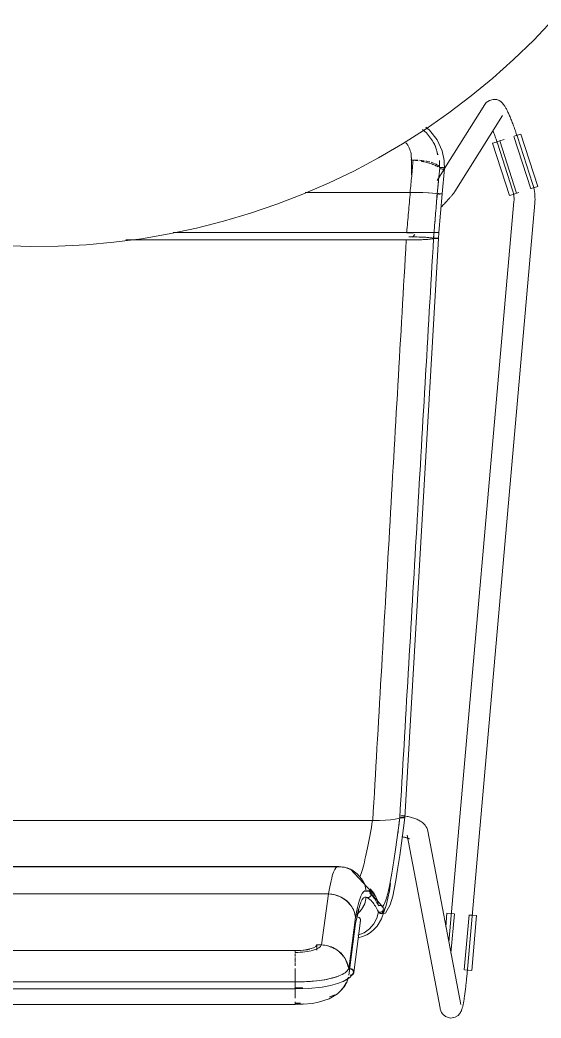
# Model space of a CAD drawing. Header units: millimetres. Extents: x 155927 to 317870, y -36033 to 97293.
# Drawn here: x 216512 to 216810, y 11464 to 12036 of the extents above; entities that cross this region are included whole.
import ezdxf

# ---------------------------------------------------------------- set-up
doc = ezdxf.new("R2010")
doc.units = ezdxf.units.MM
doc.header["$MEASUREMENT"] = 0
doc.layers.add('I-FURN', color=8, linetype='CONTINUOUS', lineweight=9)

msp = doc.modelspace()

# ---------------------------------------------------------------- linework, layer by layer
at = {"layer": 'I-FURN'}
for p, q in [((216806.22, 12024.23), (216817.26, 12035.81)), ((216794.73, 12013.1), (216806.22, 12024.23)), ((216782.8, 12002.44), (216794.73, 12013.1)), ((216770.45, 11992.27), (216782.8, 12002.44)), ((216757.7, 11982.6), (216770.45, 11992.27)), ((216778.2, 11987.37), (216755.16, 11950.6)), ((216779.09, 11988.49), (216778.2, 11987.37)), ((216779.09, 11988.49), (216780.82, 11989.71)), ((216780.82, 11989.71), (216783.05, 11990.3)), ((216783.05, 11990.3), (216785.02, 11990.13)), ((216785.02, 11990.13), (216786.41, 11989.61)), ((216786.41, 11989.61), (216787.32, 11989.04)), ((216787.32, 11989.04), (216787.95, 11988.52)), ((216787.95, 11988.52), (216788.41, 11988.06)), ((216788.41, 11988.06), (216788.78, 11987.63)), ((216788.78, 11987.63), (216789.09, 11987.23)), ((216789.09, 11987.23), (216789.37, 11986.84)), ((216789.37, 11986.84), (216789.63, 11986.45)), ((216789.63, 11986.45), (216789.87, 11986.06)), ((216789.87, 11986.06), (216790.1, 11985.66)), ((216790.1, 11985.66), (216790.33, 11985.25)), ((216744.58, 11973.44), (216757.7, 11982.6)), ((216761.06, 11937.41), (216788.37, 11981)), ((216790.33, 11985.25), (216790.56, 11984.82)), ((216790.56, 11984.82), (216790.79, 11984.38)), ((216790.79, 11984.38), (216791.02, 11983.93)), ((216791.02, 11983.93), (216791.25, 11983.45)), ((216791.25, 11983.45), (216791.49, 11982.96)), ((216791.49, 11982.96), (216791.72, 11982.45)), ((216791.72, 11982.45), (216791.96, 11981.92)), ((216791.96, 11981.92), (216792.2, 11981.38)), ((216792.2, 11981.38), (216792.44, 11980.82)), ((216792.44, 11980.82), (216792.69, 11980.24)), ((216792.69, 11980.24), (216792.93, 11979.64)), ((216744.52, 11974.34), (216746.57, 11972.7)), ((216792.93, 11979.64), (216793.18, 11979.03)), ((216793.18, 11979.03), (216793.43, 11978.41)), ((216793.43, 11978.41), (216793.68, 11977.77)), ((216793.68, 11977.77), (216793.94, 11977.11)), ((216793.94, 11977.11), (216794.19, 11976.45)), ((216794.19, 11976.45), (216794.45, 11975.77)), ((216794.45, 11975.77), (216794.7, 11975.08)), ((216794.7, 11975.08), (216794.96, 11974.38)), ((216794.96, 11974.38), (216795.21, 11973.68)), ((216731.11, 11964.82), (216744.58, 11973.44)), ((216742.49, 11972.99), (216744.84, 11971.03)), ((216744.84, 11971.03), (216748.33, 11966.46)), ((216746.57, 11972.7), (216750.91, 11967.17)), ((216783, 11972.11), (216783.24, 11971.49)), ((216783.24, 11971.49), (216783.47, 11970.85)), ((216783.47, 11970.85), (216783.71, 11970.21)), ((216783.71, 11970.21), (216783.94, 11969.55)), ((216783.94, 11969.55), (216784.18, 11968.88)), ((216784.18, 11968.88), (216784.41, 11968.21)), ((216794.84, 11969.09), (216804.53, 11939.09)), ((216794.96, 11969.13), (216796.93, 11969.77)), ((216795.21, 11973.68), (216795.46, 11972.96)), ((216795.46, 11972.96), (216795.72, 11972.24)), ((216795.72, 11972.24), (216795.97, 11971.51)), ((216795.97, 11971.51), (216796.22, 11970.78)), ((216796.22, 11970.78), (216796.46, 11970.04)), ((216796.46, 11970.04), (216796.71, 11969.3)), ((216796.71, 11969.3), (216796.86, 11968.84)), ((216805.57, 11942.03), (216796.86, 11968.84)), ((216796.93, 11969.77), (216798.88, 11970.4)), ((216798.88, 11970.4), (216808.57, 11940.39)), ((216717.3, 11956.74), (216731.11, 11964.82)), ((216748.33, 11966.46), (216750.24, 11962.77)), ((216750.91, 11967.17), (216753.81, 11960.85)), ((216782.72, 11965.18), (216784.68, 11965.81)), ((216782.72, 11965.18), (216792.41, 11935.18)), ((216784.41, 11968.21), (216784.65, 11967.53)), ((216784.65, 11967.53), (216784.88, 11966.85)), ((216784.68, 11965.81), (216786.65, 11966.45)), ((216784.88, 11966.85), (216785.11, 11966.16)), ((216785.11, 11966.16), (216785.34, 11965.46)), ((216785.34, 11965.46), (216785.44, 11965.14)), ((216785.44, 11965.14), (216794.15, 11938.32)), ((216796.46, 11936.48), (216786.77, 11966.49)), ((216789.34, 11967.32), (216786.86, 11966.52)), ((216753.81, 11960.85), (216755.02, 11955.2)), ((216703.17, 11949.22), (216717.3, 11956.74)), ((216736.11, 11955.53), (216737.16, 11955.53)), ((216736.17, 11947.02), (216736.17, 11956.77)), ((216755.02, 11955.2), (216755.11, 11949.74)), ((216688.76, 11942.28), (216703.17, 11949.22)), ((216754.93, 11950.23), (216750.89, 11943.78)), ((216753.81, 11936.15), (216755.23, 11950.64)), ((216674.08, 11935.91), (216688.76, 11942.28)), ((216806.62, 11939.76), (216804.64, 11939.13)), ((216805.58, 11941.98), (216805.57, 11942.03)), ((216805.91, 11940.89), (216805.58, 11941.98)), ((216806.2, 11939.78), (216805.91, 11940.89)), ((216806.44, 11938.67), (216806.2, 11939.78)), ((216808.57, 11940.39), (216806.62, 11939.76)), ((216659.16, 11930.14), (216674.08, 11935.91)), ((216735.46, 11936.98), (216675.35, 11936.98)), ((216675.35, 11936.98), (216735.46, 11936.98)), ((216739.22, 11936.95), (216735.46, 11936.98)), ((216735.58, 11936.98), (216739.23, 11936.95)), ((216739.32, 11936.95), (216742.76, 11936.88)), ((216742.76, 11936.88), (216739.32, 11936.95)), ((216745.86, 11936.76), (216742.76, 11936.88)), ((216742.82, 11936.87), (216745.86, 11936.76)), ((216748.33, 11936.61), (216745.86, 11936.76)), ((216745.9, 11936.76), (216748.34, 11936.61)), ((216750.07, 11936.43), (216748.33, 11936.61)), ((216748.35, 11936.61), (216750.07, 11936.43)), ((216750.07, 11936.43), (216750.96, 11936.24)), ((216750.96, 11936.24), (216750.07, 11936.43)), ((216751.43, 11936.25), (216750.96, 11936.24)), ((216750.96, 11936.24), (216751.43, 11936.25)), ((216750.97, 11936.05), (216751.45, 11936.04)), ((216751.44, 11936.04), (216750.97, 11936.05)), ((216751.93, 11936.25), (216751.43, 11936.25)), ((216751.43, 11936.25), (216751.93, 11936.25)), ((216752.42, 11936.24), (216751.93, 11936.25)), ((216751.93, 11936.25), (216752.42, 11936.24)), ((216751.94, 11936.04), (216752.43, 11936.05)), ((216752.43, 11936.05), (216751.94, 11936.04)), ((216751.98, 11913.94), (216753.81, 11936.15)), ((216752.87, 11936.23), (216752.42, 11936.24)), ((216752.42, 11936.24), (216752.87, 11936.23)), ((216752.43, 11936.05), (216752.89, 11936.06)), ((216752.88, 11936.06), (216752.43, 11936.05)), ((216753.26, 11936.22), (216752.87, 11936.23)), ((216752.87, 11936.23), (216753.25, 11936.22)), ((216753.26, 11936.07), (216752.88, 11936.06)), ((216752.89, 11936.06), (216753.27, 11936.07)), ((216753.25, 11936.22), (216753.55, 11936.2)), ((216753.55, 11936.2), (216753.26, 11936.22)), ((216753.56, 11936.1), (216753.26, 11936.07)), ((216753.27, 11936.07), (216753.56, 11936.1)), ((216753.74, 11936.17), (216753.55, 11936.2)), ((216753.56, 11936.1), (216753.75, 11936.12)), ((216753.74, 11936.12), (216753.56, 11936.1)), ((216753.74, 11936.17), (216753.81, 11936.15)), ((216753.81, 11936.15), (216753.74, 11936.17)), ((216753.81, 11936.15), (216753.74, 11936.12)), ((216753.75, 11936.12), (216753.81, 11936.15)), ((216758.53, 11934.28), (216758.24, 11933.96)), ((216758.8, 11934.59), (216758.53, 11934.28)), ((216759.06, 11934.89), (216758.8, 11934.59)), ((216759.3, 11935.17), (216759.06, 11934.89)), ((216759.53, 11935.43), (216759.3, 11935.17)), ((216759.74, 11935.69), (216759.53, 11935.43)), ((216759.95, 11935.93), (216759.74, 11935.69)), ((216760.14, 11936.16), (216759.95, 11935.93)), ((216760.32, 11936.38), (216760.14, 11936.16)), ((216760.49, 11936.6), (216760.32, 11936.38)), ((216760.66, 11936.83), (216760.49, 11936.6)), ((216760.85, 11937.09), (216760.66, 11936.83)), ((216761.06, 11937.41), (216760.85, 11937.09)), ((216794.37, 11935.81), (216792.41, 11935.18)), ((216794.15, 11938.32), (216794.35, 11937.69)), ((216794.35, 11937.69), (216794.51, 11937.05)), ((216796.34, 11936.44), (216794.37, 11935.81)), ((216794.51, 11937.05), (216794.65, 11936.4)), ((216794.65, 11936.4), (216794.77, 11935.75)), ((216794.77, 11935.75), (216794.86, 11935.09)), ((216794.86, 11935.09), (216794.92, 11934.43)), ((216794.92, 11934.43), (216794.96, 11933.77)), ((216797.72, 11936.89), (216796.55, 11936.51)), ((216806.63, 11937.54), (216806.44, 11938.67)), ((216806.79, 11936.41), (216806.63, 11937.54)), ((216806.89, 11935.27), (216806.79, 11936.41)), ((216806.95, 11934.13), (216806.89, 11935.27)), ((216806.96, 11932.99), (216806.95, 11934.13)), ((216644.02, 11924.97), (216659.16, 11930.14)), ((216753.78, 11929.11), (216753.34, 11928.63)), ((216754.21, 11929.57), (216753.78, 11929.11)), ((216754.64, 11930.02), (216754.21, 11929.57)), ((216755.05, 11930.47), (216754.64, 11930.02)), ((216755.45, 11930.9), (216755.05, 11930.47)), ((216755.85, 11931.33), (216755.45, 11930.9)), ((216756.23, 11931.74), (216755.85, 11931.33)), ((216756.59, 11932.14), (216756.23, 11931.74)), ((216756.95, 11932.53), (216756.59, 11932.14)), ((216757.29, 11932.91), (216756.95, 11932.53)), ((216757.62, 11933.27), (216757.29, 11932.91)), ((216794.9, 11931.76), (216757.61, 11507.26)), ((216757.94, 11933.62), (216757.62, 11933.27)), ((216758.24, 11933.96), (216757.94, 11933.62)), ((216767.91, 11487.39), (216806.85, 11930.71)), ((216794.95, 11932.45), (216794.9, 11931.79)), ((216794.9, 11931.79), (216794.9, 11931.76)), ((216794.96, 11933.11), (216794.95, 11932.45)), ((216794.96, 11933.77), (216794.96, 11933.11)), ((216806.86, 11930.71), (216806.93, 11931.85)), ((216806.93, 11931.85), (216806.96, 11932.99)), ((216628.69, 11920.4), (216644.02, 11924.97)), ((216613.18, 11916.46), (216628.69, 11920.4)), ((216581.76, 11910.44), (216597.53, 11913.13)), ((216597.53, 11913.13), (216613.18, 11916.46)), ((216599.78, 11914.01), (216733.52, 11914.01)), ((216733.52, 11914.01), (216599.78, 11914.01)), ((216733.52, 11914.01), (216737.31, 11914.01)), ((216737.31, 11914.01), (216733.52, 11914.01)), ((216737.31, 11913.88), (216733.53, 11913.88)), ((216733.53, 11913.88), (216737.31, 11913.88)), ((216737.05, 11911.45), (216734.79, 11911.47)), ((216736.74, 11911.33), (216738.22, 11912.86)), ((216740.6, 11911.37), (216737.05, 11911.45)), ((216737.31, 11914.01), (216740.87, 11914)), ((216740.88, 11914), (216737.31, 11914.01)), ((216743.72, 11911.25), (216740.6, 11911.37)), ((216743.99, 11913.9), (216740.87, 11913.89)), ((216740.87, 11913.89), (216743.99, 11913.9)), ((216740.88, 11914), (216744, 11913.99)), ((216744.01, 11913.99), (216740.88, 11914)), ((216746.21, 11911.09), (216743.72, 11911.25)), ((216746.49, 11913.91), (216743.99, 11913.9)), ((216743.99, 11913.9), (216746.49, 11913.91)), ((216744.01, 11913.99), (216746.51, 11913.98)), ((216746.51, 11913.98), (216744.01, 11913.99)), ((216747.97, 11910.9), (216746.21, 11911.09)), ((216748.24, 11913.92), (216746.49, 11913.91)), ((216746.49, 11913.91), (216748.24, 11913.92)), ((216746.51, 11913.98), (216748.26, 11913.97)), ((216748.26, 11913.97), (216746.51, 11913.98)), ((216748.26, 11913.97), (216749.14, 11913.95)), ((216749.15, 11913.95), (216748.26, 11913.97)), ((216749.14, 11913.95), (216749.61, 11913.95)), ((216749.61, 11913.94), (216749.14, 11913.94)), ((216749.14, 11913.94), (216749.61, 11913.94)), ((216749.62, 11913.95), (216749.15, 11913.95)), ((216749.61, 11913.95), (216750.11, 11913.95)), ((216750.1, 11913.94), (216749.61, 11913.94)), ((216749.61, 11913.94), (216750.11, 11913.94)), ((216750.11, 11913.95), (216749.62, 11913.95)), ((216750.59, 11913.94), (216750.1, 11913.94)), ((216750.11, 11913.95), (216750.6, 11913.95)), ((216750.6, 11913.95), (216750.11, 11913.95)), ((216750.11, 11913.94), (216750.6, 11913.94)), ((216751.05, 11913.94), (216750.59, 11913.94)), ((216750.6, 11913.95), (216751.05, 11913.95)), ((216751.06, 11913.95), (216750.6, 11913.95)), ((216750.6, 11913.94), (216751.05, 11913.94)), ((216751.05, 11913.95), (216751.43, 11913.95)), ((216751.43, 11913.94), (216751.05, 11913.94)), ((216751.05, 11913.94), (216751.43, 11913.94)), ((216751.44, 11913.95), (216751.06, 11913.95)), ((216751.43, 11913.95), (216751.73, 11913.95)), ((216751.73, 11913.95), (216751.44, 11913.95)), ((216751.98, 11913.94), (216751.71, 11910.59)), ((216751.91, 11913.95), (216751.98, 11913.94)), ((216751.98, 11913.94), (216751.91, 11913.94)), ((216751.98, 11913.94), (216751.92, 11913.95)), ((216751.92, 11913.94), (216751.98, 11913.94)), ((216501.99, 11906.51), (216517.99, 11906.02)), ((216517.99, 11906.02), (216533.98, 11906.17)), ((216533.98, 11906.17), (216549.96, 11906.95)), ((216549.96, 11906.95), (216565.9, 11908.38)), ((216565.9, 11908.38), (216581.76, 11910.44)), ((216572.68, 11909.69), (216733.26, 11909.69)), ((216733.26, 11909.69), (216572.68, 11909.69)), ((216732.42, 11578.68), (216751.71, 11910.59)), ((216733.26, 11909.69), (216737.04, 11909.72)), ((216737.04, 11909.72), (216740.6, 11909.8)), ((216740.6, 11909.8), (216743.73, 11909.92)), ((216743.73, 11909.92), (216746.24, 11910.08)), ((216746.24, 11910.08), (216747.99, 11910.28)), ((216748.87, 11910.69), (216747.97, 11910.9)), ((216747.99, 11910.28), (216748.87, 11910.49)), ((216749.34, 11910.69), (216748.87, 11910.69)), ((216748.87, 11910.49), (216749.34, 11910.48)), ((216749.83, 11910.7), (216749.34, 11910.69)), ((216749.34, 11910.48), (216749.84, 11910.47)), ((216750.32, 11910.69), (216749.83, 11910.7)), ((216749.84, 11910.47), (216750.33, 11910.48)), ((216750.77, 11910.68), (216750.32, 11910.69)), ((216750.33, 11910.48), (216750.78, 11910.49)), ((216751.16, 11910.66), (216750.77, 11910.68)), ((216750.78, 11910.49), (216751.16, 11910.51)), ((216751.45, 11910.64), (216751.16, 11910.66)), ((216751.16, 11910.51), (216751.46, 11910.53)), ((216751.64, 11910.61), (216751.45, 11910.64)), ((216751.46, 11910.53), (216751.64, 11910.56)), ((216751.71, 11910.59), (216751.64, 11910.61)), ((216751.64, 11910.56), (216751.71, 11910.59)), ((216730.9, 11579.81), (216730.17, 11579.91)), ((216731.61, 11579.7), (216730.9, 11579.81)), ((216732.32, 11579.58), (216731.61, 11579.7)), ((216733.01, 11579.46), (216732.32, 11579.58)), ((216733.69, 11579.32), (216733.01, 11579.46)), ((216734.36, 11579.18), (216733.69, 11579.32)), ((216330.6, 11576.96), (216714, 11576.96)), ((216714, 11576.96), (216330.6, 11576.96)), ((216714, 11576.96), (216717.77, 11577.02)), ((216717.77, 11577.02), (216714.08, 11576.96)), ((216717.77, 11577.02), (216721.31, 11577.17)), ((216721.31, 11577.17), (216717.84, 11577.02)), ((216721.31, 11577.17), (216724.41, 11577.41)), ((216724.41, 11577.41), (216721.36, 11577.17)), ((216724.41, 11577.41), (216726.9, 11577.72)), ((216726.91, 11577.72), (216724.44, 11577.41)), ((216726.9, 11577.72), (216728.65, 11578.09)), ((216728.65, 11578.09), (216726.91, 11577.72)), ((216729.55, 11578.49), (216728.65, 11578.09)), ((216728.65, 11578.09), (216729.55, 11578.49)), ((216729.55, 11578.49), (216730.02, 11578.47)), ((216730.03, 11578.47), (216729.55, 11578.49)), ((216730.02, 11578.47), (216730.52, 11578.47)), ((216730.52, 11578.47), (216730.03, 11578.47)), ((216730.56, 11578.89), (216730.06, 11578.89)), ((216730.06, 11578.89), (216730.56, 11578.89)), ((216730.52, 11578.47), (216731.01, 11578.47)), ((216731.02, 11578.47), (216730.52, 11578.47)), ((216731.05, 11578.88), (216730.56, 11578.89)), ((216730.56, 11578.89), (216731.06, 11578.88)), ((216732.42, 11578.68), (216730.86, 11566.82)), ((216731.01, 11578.47), (216731.47, 11578.5)), ((216731.47, 11578.5), (216731.02, 11578.47)), ((216731.5, 11578.86), (216731.05, 11578.88)), ((216731.06, 11578.88), (216731.51, 11578.86)), ((216731.47, 11578.5), (216731.85, 11578.53)), ((216731.86, 11578.53), (216731.47, 11578.5)), ((216731.77, 11578.84), (216731.5, 11578.86)), ((216731.51, 11578.86), (216731.77, 11578.84)), ((216731.85, 11578.53), (216732.15, 11578.57)), ((216732.16, 11578.57), (216731.86, 11578.53)), ((216732.17, 11578.78), (216731.88, 11578.82)), ((216731.89, 11578.82), (216732.18, 11578.78)), ((216732.15, 11578.57), (216732.35, 11578.62)), ((216732.35, 11578.62), (216732.16, 11578.57)), ((216732.36, 11578.73), (216732.17, 11578.78)), ((216732.18, 11578.78), (216732.36, 11578.73)), ((216732.35, 11578.62), (216732.42, 11578.68)), ((216732.42, 11578.68), (216732.35, 11578.62)), ((216732.42, 11578.68), (216732.36, 11578.73)), ((216732.36, 11578.73), (216732.42, 11578.68)), ((216735.01, 11579.03), (216734.36, 11579.18)), ((216735.66, 11578.87), (216735.01, 11579.03)), ((216736.29, 11578.69), (216735.66, 11578.87)), ((216736.9, 11578.51), (216736.29, 11578.69)), ((216737.51, 11578.32), (216736.9, 11578.51)), ((216738.1, 11578.11), (216737.51, 11578.32)), ((216738.68, 11577.89), (216738.1, 11578.11)), ((216739.25, 11577.66), (216738.68, 11577.89)), ((216739.81, 11577.4), (216739.25, 11577.66)), ((216740.37, 11577.13), (216739.81, 11577.4)), ((216740.9, 11576.84), (216740.37, 11577.13)), ((216741.44, 11576.52), (216740.9, 11576.84)), ((216741.98, 11576.16), (216741.44, 11576.52)), ((216742.51, 11575.76), (216741.98, 11576.16)), ((216743.04, 11575.31), (216742.51, 11575.76)), ((216743.56, 11574.79), (216743.04, 11575.31)), ((216744.07, 11574.19), (216743.56, 11574.79)), ((216744.55, 11573.5), (216744.07, 11574.19)), ((216733.82, 11568.6), (216752.64, 11469.3)), ((216744.99, 11572.71), (216744.55, 11573.5)), ((216745.35, 11571.82), (216744.99, 11572.71)), ((216745.61, 11570.83), (216745.35, 11571.82)), ((216764.43, 11471.54), (216745.61, 11570.83)), ((216730.86, 11566.82), (216729.51, 11556.89)), ((216731.27, 11567.57), (216730.78, 11567.67)), ((216731.74, 11567.47), (216731.27, 11567.57)), ((216732.19, 11567.37), (216731.74, 11567.47)), ((216732.61, 11567.26), (216732.19, 11567.37)), ((216733, 11567.15), (216732.61, 11567.26)), ((216733.37, 11567.04), (216733, 11567.15)), ((216733.71, 11566.94), (216733.37, 11567.04)), ((216734.01, 11566.83), (216733.71, 11566.94)), ((216734.28, 11566.73), (216734.01, 11566.83)), ((216734.51, 11566.63), (216734.28, 11566.73)), ((216734.7, 11566.55), (216734.51, 11566.63)), ((216734.86, 11566.47), (216734.7, 11566.55)), ((216734.94, 11566.42), (216734.86, 11566.47)), ((216735.02, 11566.38), (216734.94, 11566.42)), ((216735.04, 11566.37), (216735.02, 11566.38)), ((216729.51, 11556.89), (216728.33, 11548.87)), ((216349.91, 11550.46), (216694.18, 11550.46)), ((216694.18, 11550.46), (216349.91, 11550.46)), ((216694.16, 11550.61), (216389.36, 11550.61)), ((216697.91, 11550.17), (216694.16, 11550.61)), ((216698.49, 11549.98), (216694.7, 11550.46)), ((216694.7, 11550.45), (216698.49, 11549.98)), ((216702.37, 11548.44), (216697.91, 11550.17)), ((216698.49, 11549.98), (216702.05, 11548.61)), ((216702.06, 11548.62), (216698.49, 11549.98)), ((216701.27, 11549.04), (216699.35, 11549.74)), ((216715.87, 11533.34), (216701.27, 11549.04)), ((216702.05, 11548.61), (216705.19, 11546.44)), ((216705.19, 11546.45), (216702.06, 11548.62)), ((216707.7, 11543.58), (216705.19, 11546.45)), ((216705.19, 11546.44), (216707.7, 11543.57)), ((216728.33, 11548.87), (216727.29, 11542.56)), ((216709.46, 11540.18), (216707.7, 11543.58)), ((216707.7, 11543.57), (216709.45, 11540.18)), ((216710.35, 11536.47), (216709.46, 11540.18)), ((216723.58, 11536.7), (216724.31, 11540.76)), ((216727.29, 11542.56), (216725.49, 11533.54)), ((216355.95, 11534.86), (216688.66, 11534.86)), ((216688.66, 11534.86), (216355.95, 11534.86)), ((216688.66, 11534.86), (216684.8, 11505.58)), ((216692.43, 11534.38), (216688.66, 11534.86)), ((216695.98, 11533.06), (216692.43, 11534.38)), ((216712.16, 11536.43), (216709.28, 11536.48)), ((216710.35, 11536.46), (216710.82, 11536.63)), ((216710.82, 11536.63), (216710.35, 11536.47)), ((216711.32, 11536.67), (216710.82, 11536.63)), ((216710.82, 11536.63), (216711.31, 11536.66)), ((216711.31, 11536.66), (216711.8, 11536.58)), ((216711.81, 11536.58), (216711.32, 11536.67)), ((216711.8, 11536.58), (216712.25, 11536.38)), ((216712.26, 11536.38), (216711.81, 11536.58)), ((216719.98, 11527.15), (216711.86, 11536.57)), ((216712.25, 11536.38), (216712.64, 11536.07)), ((216712.64, 11536.07), (216712.26, 11536.38)), ((216712.53, 11537.85), (216714.92, 11535.01)), ((216714.93, 11535.01), (216712.53, 11537.85)), ((216712.64, 11536.07), (216712.93, 11535.66)), ((216712.93, 11535.66), (216712.64, 11536.07)), ((216712.93, 11533.76), (216712.64, 11533.36)), ((216712.64, 11533.36), (216712.93, 11533.76)), ((216712.93, 11535.66), (216713.12, 11535.2)), ((216713.12, 11535.2), (216712.93, 11535.66)), ((216713.12, 11534.22), (216712.93, 11533.76)), ((216712.93, 11533.76), (216713.12, 11534.22)), ((216713.12, 11535.2), (216713.19, 11534.71)), ((216713.19, 11534.71), (216713.12, 11535.2)), ((216713.19, 11534.71), (216713.12, 11534.22)), ((216713.12, 11534.22), (216713.19, 11534.71)), ((216714.92, 11535.01), (216716.57, 11531.69)), ((216716.57, 11531.69), (216714.93, 11535.01)), ((216721.69, 11528.18), (216723.58, 11536.7)), ((216725.49, 11533.54), (216724.08, 11528.54)), ((216699.09, 11530.99), (216695.98, 11533.06)), ((216701.58, 11528.25), (216699.09, 11530.99)), ((216707.7, 11525.85), (216709.46, 11529.25)), ((216709.46, 11529.25), (216710.35, 11532.96)), ((216710.82, 11532.8), (216710.35, 11532.96)), ((216710.35, 11532.96), (216710.82, 11532.8)), ((216711.03, 11532.68), (216710.59, 11532.86)), ((216711.31, 11532.76), (216710.82, 11532.8)), ((216710.82, 11532.8), (216711.32, 11532.76)), ((216711.8, 11532.84), (216711.31, 11532.76)), ((216711.32, 11532.76), (216711.81, 11532.84)), ((216712.25, 11533.05), (216711.8, 11532.84)), ((216711.81, 11532.84), (216712.26, 11533.04)), ((216712.64, 11533.36), (216712.25, 11533.05)), ((216712.26, 11533.04), (216712.64, 11533.36)), ((216716.57, 11531.69), (216717.36, 11528.08)), ((216717.36, 11528.08), (216716.57, 11531.69)), ((216717.36, 11528.08), (216717.83, 11528.23)), ((216717.83, 11528.23), (216717.36, 11528.08)), ((216717.83, 11528.23), (216718.33, 11528.26)), ((216718.33, 11528.26), (216717.83, 11528.23)), ((216718.33, 11528.26), (216718.82, 11528.17)), ((216718.82, 11528.17), (216718.33, 11528.26)), ((216718.82, 11528.17), (216719.27, 11527.96)), ((216719.27, 11527.96), (216718.82, 11528.17)), ((216719.01, 11520.55), (216721.69, 11528.18)), ((216719.27, 11527.96), (216719.65, 11527.64)), ((216719.65, 11527.64), (216719.27, 11527.96)), ((216724.08, 11528.54), (216721.31, 11523.9)), ((216705.44, 11523.44), (216704.06, 11517.15)), ((216705.19, 11522.98), (216707.7, 11525.85)), ((216706.19, 11525.88), (216705.44, 11523.44)), ((216716.4, 11520.96), (216717.31, 11524.59)), ((216717.78, 11524.43), (216717.31, 11524.59)), ((216717.31, 11524.59), (216717.78, 11524.42)), ((216718.27, 11524.38), (216717.78, 11524.43)), ((216717.78, 11524.42), (216718.28, 11524.38)), ((216719.13, 11523.37), (216718.21, 11523.67)), ((216718.77, 11524.46), (216718.27, 11524.38)), ((216718.28, 11524.38), (216718.77, 11524.46)), ((216719.22, 11524.65), (216718.77, 11524.46)), ((216718.77, 11524.46), (216719.23, 11524.65)), ((216721.31, 11523.9), (216719.13, 11523.37)), ((216719.61, 11524.96), (216719.22, 11524.65)), ((216719.23, 11524.65), (216719.61, 11524.96)), ((216719.91, 11525.36), (216719.61, 11524.96)), ((216719.61, 11524.96), (216719.91, 11525.35)), ((216719.65, 11527.64), (216719.94, 11527.24)), ((216719.94, 11527.24), (216719.65, 11527.64)), ((216719.83, 11527.42), (216719.96, 11527.21)), ((216720.11, 11525.81), (216719.91, 11525.36)), ((216719.91, 11525.35), (216720.11, 11525.81)), ((216719.94, 11527.24), (216720.12, 11526.78)), ((216720.12, 11526.78), (216719.94, 11527.24)), ((216720.18, 11526.29), (216720.11, 11525.81)), ((216720.11, 11525.81), (216720.18, 11526.29)), ((216720.12, 11526.78), (216720.18, 11526.29)), ((216720.18, 11526.29), (216720.12, 11526.78)), ((216756.57, 11523.89), (216755.88, 11516)), ((216756.57, 11523.89), (216758.61, 11523.71)), ((216758.61, 11523.71), (216760.68, 11523.53)), ((216758.82, 11500.92), (216760.8, 11523.52)), ((216769.25, 11522.78), (216766.49, 11491.37)), ((216769.37, 11522.77), (216771.44, 11522.59)), ((216773.48, 11522.41), (216770.72, 11491)), ((216771.44, 11522.59), (216773.48, 11522.41)), ((216704.19, 11517.93), (216700.34, 11488.24)), ((216704.21, 11521.48), (216700.36, 11491.78)), ((216707.04, 11519.58), (216703.18, 11489.8)), ((216705.17, 11521.67), (216704.68, 11521.64)), ((216705.67, 11521.6), (216705.17, 11521.67)), ((216706.12, 11521.4), (216705.67, 11521.6)), ((216706.5, 11521.1), (216706.12, 11521.4)), ((216706.8, 11520.72), (216706.5, 11521.1)), ((216706.98, 11520.28), (216706.8, 11520.72)), ((216706.8, 11518.9), (216706.99, 11519.34)), ((216707.05, 11519.81), (216706.98, 11520.28)), ((216706.99, 11519.34), (216707.05, 11519.81)), ((216712.18, 11514.81), (216714.66, 11517.64)), ((216714.66, 11517.64), (216716.4, 11520.96)), ((216714.77, 11514.47), (216716.51, 11516.43)), ((216716.51, 11516.43), (216719.01, 11520.55)), ((216705.58, 11511.24), (216709.1, 11512.64)), ((216708.23, 11510.38), (216710.6, 11511.41)), ((216709.1, 11512.64), (216712.18, 11514.81)), ((216710.6, 11511.41), (216712.8, 11512.79)), ((216712.8, 11512.79), (216714.77, 11514.47)), ((216682.08, 11505.65), (216681.45, 11504.79)), ((216682.08, 11502.64), (216682.08, 11505.65)), ((216684.8, 11505.58), (216682.08, 11505.65)), ((216682.09, 11502.64), (216682.08, 11505.63)), ((216705.72, 11509.73), (216708.23, 11510.38)), ((216669.73, 11502.39), (216374.88, 11502.39)), ((216374.88, 11502.33), (216669.73, 11502.33)), ((216672.77, 11502.5), (216669.73, 11502.39)), ((216669.73, 11500.8), (216669.73, 11499.2)), ((216675.62, 11502.82), (216672.77, 11502.5)), ((216678.11, 11503.33), (216675.62, 11502.82)), ((216680.09, 11504), (216678.11, 11503.33)), ((216681.45, 11504.79), (216680.09, 11504)), ((216669.73, 11499), (216669.73, 11499.15)), ((216669.73, 11498.48), (216669.73, 11496.02)), ((216669.73, 11495.49), (216669.73, 11493.65)), ((216701.11, 11494.21), (216700.5, 11489.43)), ((216669.73, 11492.03), (216669.73, 11488.47)), ((216669.73, 11484.46), (216669.73, 11488.27)), ((216669.73, 11488.27), (216669.73, 11484.46)), ((216693.89, 11487.57), (216694.4, 11487.76)), ((216702.83, 11489.3), (216700.93, 11486.92)), ((216768.68, 11491.17), (216766.61, 11491.36)), ((216770.72, 11491), (216768.68, 11491.17)), ((216669.73, 11484.49), (216374.88, 11484.49)), ((216669.73, 11484.49), (216676.14, 11484.58)), ((216669.73, 11484.48), (216669.73, 11480.53)), ((216669.73, 11484.38), (216669.73, 11484.48)), ((216669.73, 11484.16), (216669.73, 11484.38)), ((216669.73, 11483.82), (216669.73, 11484.16)), ((216669.73, 11483.41), (216669.73, 11483.82)), ((216669.73, 11482.93), (216669.73, 11483.41)), ((216669.73, 11482.43), (216669.73, 11482.93)), ((216669.73, 11481.94), (216669.73, 11482.43)), ((216676.14, 11484.58), (216682.13, 11485.06)), ((216682.13, 11485.06), (216687.56, 11485.89)), ((216689.89, 11482.34), (216685.18, 11481.47)), ((216687.56, 11485.89), (216691.06, 11486.69)), ((216693.94, 11483.42), (216689.89, 11482.34)), ((216691.06, 11486.69), (216693.89, 11487.57)), ((216697.1, 11484.61), (216693.94, 11483.42)), ((216700.93, 11486.92), (216697.1, 11484.61)), ((216698.8, 11483.81), (216697.47, 11481.54)), ((216767.29, 11481.32), (216767.37, 11482.04)), ((216767.37, 11482.04), (216767.45, 11482.76)), ((216767.45, 11482.76), (216767.53, 11483.5)), ((216767.53, 11483.5), (216767.61, 11484.24)), ((216767.61, 11484.24), (216767.68, 11484.98)), ((216767.68, 11484.98), (216767.75, 11485.73)), ((216767.75, 11485.73), (216767.82, 11486.48)), ((216767.82, 11486.48), (216767.89, 11487.23)), ((216767.89, 11487.23), (216767.91, 11487.39)), ((216374.88, 11480.53), (216669.73, 11480.53)), ((216669.73, 11481.49), (216669.73, 11481.94)), ((216669.73, 11481.1), (216669.73, 11481.49)), ((216669.73, 11480.79), (216669.73, 11481.1)), ((216669.73, 11480.6), (216669.73, 11480.79)), ((216669.73, 11477.75), (216669.73, 11480.77)), ((216669.73, 11480.77), (216669.73, 11477.76)), ((216677.29, 11480.68), (216669.73, 11480.53)), ((216669.73, 11480.53), (216669.73, 11480.6)), ((216669.73, 11477.59), (216669.73, 11475.01)), ((216685.18, 11481.47), (216677.29, 11480.68)), ((216693.82, 11477.63), (216689.11, 11474.76)), ((216695.8, 11479.47), (216693.82, 11477.63)), ((216697.47, 11481.54), (216695.8, 11479.47)), ((216766.6, 11475.98), (216766.69, 11476.6)), ((216766.69, 11476.6), (216766.78, 11477.24)), ((216766.78, 11477.24), (216766.86, 11477.88)), ((216766.86, 11477.88), (216766.95, 11478.55)), ((216766.95, 11478.55), (216767.04, 11479.22)), ((216767.04, 11479.22), (216767.13, 11479.91)), ((216767.13, 11479.91), (216767.21, 11480.61)), ((216767.21, 11480.61), (216767.29, 11481.32)), ((216374.88, 11471.49), (216669.73, 11471.49)), ((216669.73, 11472.98), (216669.73, 11471.51)), ((216669.73, 11471.49), (216669.73, 11471.66)), ((216674.25, 11471.57), (216669.73, 11471.49)), ((216679.46, 11472.09), (216674.25, 11471.57)), ((216682.95, 11472.74), (216679.46, 11472.09)), ((216689.11, 11474.76), (216682.95, 11472.74)), ((216765.55, 11470.32), (216765.65, 11470.75)), ((216765.65, 11470.75), (216765.75, 11471.19)), ((216765.75, 11471.19), (216765.85, 11471.65)), ((216765.85, 11471.65), (216765.94, 11472.13)), ((216765.94, 11472.13), (216766.04, 11472.63)), ((216766.04, 11472.63), (216766.13, 11473.14)), ((216766.13, 11473.14), (216766.23, 11473.67)), ((216766.23, 11473.67), (216766.32, 11474.22)), ((216766.32, 11474.22), (216766.41, 11474.79)), ((216766.41, 11474.79), (216766.5, 11475.38)), ((216766.5, 11475.38), (216766.6, 11475.98)), ((216752.72, 11468.89), (216752.64, 11469.3)), ((216752.86, 11468.37), (216752.72, 11468.89)), ((216753.07, 11467.75), (216752.86, 11468.37)), ((216753.45, 11466.95), (216753.07, 11467.75)), ((216754.2, 11465.87), (216753.45, 11466.95)), ((216755.77, 11464.55), (216754.2, 11465.87)), ((216761.28, 11464.2), (216762.94, 11465.24)), ((216762.94, 11465.24), (216763.79, 11466.15)), ((216763.79, 11466.15), (216764.27, 11466.85)), ((216764.27, 11466.85), (216764.58, 11467.41)), ((216764.58, 11467.41), (216764.79, 11467.88)), ((216764.79, 11467.88), (216764.96, 11468.31)), ((216764.96, 11468.31), (216765.1, 11468.72)), ((216765.1, 11468.72), (216765.23, 11469.11)), ((216765.23, 11469.11), (216765.34, 11469.51)), ((216765.34, 11469.51), (216765.45, 11469.91)), ((216765.45, 11469.91), (216765.55, 11470.32)), ((216755.77, 11464.55), (216758.52, 11463.71)), ((216758.52, 11463.71), (216761.28, 11464.2))]:
    msp.add_line(p, q, dxfattribs=at)
for centre, major_axis, ratio, start_param, end_param in [((216688.53, 11519.79), (15.78, 0), 0.955139, 0.595876, 1.562553), ((216688.53, 11519.79), (15.78, 0), 0.955139, 0.354206, 0.595753), ((216688.53, 11519.79), (15.78, 0), 0.955139, 0.112537, 0.354036), ((216705.09, 11519.81), (1.96, 0), 0.955139, 5.775592, 8.064923), ((216669.73, 11487.24), (0, 15.75), 0.000004, 5.8107, 5.99294), ((216669.73, 11475.77), (12.4, 0), 0.287441, 4.712389, 4.950404)]:
    msp.add_ellipse(centre, major_axis=major_axis, ratio=ratio, start_param=start_param, end_param=end_param, dxfattribs=at)
for points, knots in [([(216733.01, 11965.42), (216733.77, 11964.51), (216735.7, 11961.52), (216736.33, 11957.91), (216736.11, 11955.53)], [0.5, 0.5, 0.5, 0.5, 0.6666667, 1, 1, 1, 1]), ([(216748.33, 11966.44), (216748.84, 11965.61), (216750.3, 11963.12), (216750.89, 11960.39), (216751.15, 11958.54)], [-0.4024189, -0.4024189, -0.4024189, -0.4024189, -0.3333333, -0.1972636, -0.1972636, -0.1972636, -0.1972636]), ([(216752.4, 11951.19), (216752.54, 11951.21), (216752.83, 11951.24), (216753.25, 11951.26), (216753.62, 11951.25), (216753.91, 11951.23), (216754.18, 11951.19), (216754.43, 11951.14), (216754.66, 11951.08), (216754.85, 11951.02), (216755.05, 11950.92), (216755.15, 11950.83), (216755.18, 11950.79)], [0, 0, 0, 0, 0.0555556, 0.1111111, 0.1666667, 0.1944444, 0.2222222, 0.2777778, 0.3055556, 0.3333333, 0.3888889, 0.4444444, 0.4444444, 0.4444444, 0.4444444]), ([(216734.79, 11911.48), (216736.82, 11911.46), (216740.04, 11911.41), (216743.83, 11911.26), (216747.18, 11911.04), (216748.58, 11910.83), (216748.87, 11910.69)], [-0.9335619, -0.9335619, -0.9335619, -0.9335619, -0.6666667, -0.5, -0.3333333, 0, 0, 0, 0]), ([(216748.88, 11910.49), (216748.6, 11910.34), (216747.21, 11910.13), (216743.85, 11909.91), (216740.68, 11909.79), (216737.08, 11909.71), (216734.53, 11909.69), (216733.26, 11909.69)], [-1, -1, -1, -1, -0.666667, -0.5, -0.333333, -0.166667, 0, 0, 0, 0]), ([(216751.71, 11910.59), (216751.71, 11910.57), (216751.57, 11910.54), (216751.18, 11910.51), (216750.8, 11910.49), (216750.34, 11910.48), (216749.84, 11910.47), (216749.34, 11910.48), (216749.02, 11910.48), (216748.88, 11910.49)], [-0.498493, -0.498493, -0.498493, -0.498493, -0.375, -0.3125, -0.25, -0.1875, -0.125, -0.0625, 0, 0, 0, 0]), ([(216714, 11576.96), (216713.03, 11571.57), (216711.08, 11560.79), (216708.65, 11550.08), (216707.19, 11545.83), (216706.71, 11544.69)], [0, 0, 0, 0, 0.25, 0.5, 0.625, 0.625, 0.625, 0.625]), ([(216719.19, 11527.19), (216719.59, 11527.39), (216721.02, 11528.99), (216723.45, 11537.29), (216726.5, 11555.72), (216728.54, 11570.94), (216729.55, 11578.49)], [0.1500588, 0.1500588, 0.1500588, 0.1500588, 0.25, 0.5, 0.75, 1, 1, 1, 1]), ([(216694.16, 11550.61), (216693.33, 11550.61), (216691.5, 11548.23), (216689.67, 11540.59), (216688.66, 11534.86)], [0.0892846, 0.0892846, 0.0892846, 0.0892846, 0.5, 1, 1, 1, 1]), ([(216704.9, 11521.57), (216705.69, 11525.29), (216707.51, 11531.77), (216709.32, 11533.51), (216710.35, 11532.96)], [0.1122148, 0.1122148, 0.1122148, 0.1122148, 0.5, 1, 1, 1, 1]), ([(216712.48, 11535.21), (216712.94, 11534.81), (216714.56, 11533.14), (216716.19, 11530.48), (216717.36, 11528.08)], [0.303693, 0.303693, 0.303693, 0.303693, 0.5, 1, 1, 1, 1]), ([(216711.03, 11532.68), (216711.96, 11532.21), (216714.05, 11530.42), (216716.15, 11526.99), (216717.31, 11524.59)], [0.0974621, 0.0974621, 0.0974621, 0.0974621, 0.5, 1, 1, 1, 1]), ([(216717.31, 11524.59), (216718.33, 11523.03), (216719.61, 11523.27), (216720.9, 11526.29), (216721.16, 11527.01)], [0, 0, 0, 0, 0.25, 0.3133981, 0.3133981, 0.3133981, 0.3133981]), ([(216688.33, 11505.03), (216689.57, 11504.7), (216691.58, 11503.86), (216693.59, 11502.74), (216694.37, 11502.2)], [-0.8333333, -0.8333333, -0.8333333, -0.8333333, -0.6666667, -0.544895, -0.544895, -0.544895, -0.544895]), ([(216701.22, 11488.2), (216701.36, 11488.19), (216701.58, 11488.21), (216701.87, 11488.28), (216702.14, 11488.38), (216702.46, 11488.56), (216702.78, 11488.85), (216703.01, 11489.21), (216703.15, 11489.56), (216703.19, 11489.87), (216703.2, 11490.14), (216703.17, 11490.4), (216703.09, 11490.66), (216702.98, 11490.91), (216702.79, 11491.22), (216702.46, 11491.54), (216702.07, 11491.78), (216701.71, 11491.9), (216701.34, 11491.97), (216700.9, 11491.96), (216700.54, 11491.86), (216700.36, 11491.78)], [0.1111111, 0.1111111, 0.1111111, 0.1111111, 0.1666667, 0.1944444, 0.2222222, 0.2777778, 0.3333333, 0.3888889, 0.4444444, 0.4791667, 0.5138889, 0.5486111, 0.5833333, 0.6180556, 0.6527778, 0.7222222, 0.7916667, 0.8263889, 0.8611111, 0.9305556, 1, 1, 1, 1]), ([(216701.61, 11491.87), (216701.73, 11491.83), (216701.96, 11491.73), (216702.38, 11491.46), (216702.83, 11490.91), (216703.09, 11490.04), (216702.86, 11489.26), (216702.46, 11488.75), (216702.08, 11488.45), (216701.62, 11488.26), (216701.29, 11488.22), (216701.12, 11488.21)], [-0.8125, -0.8125, -0.8125, -0.8125, -0.765625, -0.71875, -0.625, -0.5, -0.375, -0.3125, -0.25, -0.1875, -0.125, -0.125, -0.125, -0.125]), ([(216695.24, 11478.99), (216696.18, 11479.78), (216697.86, 11481.59), (216699.47, 11484.44), (216699.94, 11486.38), (216700.1, 11487.15)], [0.5, 0.5, 0.5, 0.5, 0.6666667, 0.8333333, 0.9407177, 0.9407177, 0.9407177, 0.9407177])]:
    msp.add_open_spline(points, degree=3, knots=knots, dxfattribs=at)
for points in [[(216736.17, 11957.05), (216736.18, 11956.54), (216736.16, 11956.03), (216736.11, 11955.53)], [(216751.43, 11958.44), (216751.27, 11959.03), (216751.08, 11959.61), (216750.87, 11960.19)], [(216735.46, 11936.98), (216735.77, 11940.11), (216736.36, 11946.36), (216736.9, 11952.5), (216737.16, 11955.53)], [(216737.16, 11955.53), (216738.11, 11955.52), (216739.04, 11955.49), (216739.96, 11955.43)], [(216740, 11955.11), (216739.53, 11955.18), (216739.05, 11955.23), (216738.57, 11955.28)], [(216740.88, 11955.36), (216741.78, 11955.28), (216742.66, 11955.18), (216743.51, 11955.06)], [(216743.69, 11954.46), (216743.04, 11954.6), (216742.38, 11954.74), (216741.7, 11954.86)], [(216746.94, 11953.61), (216746.14, 11953.86), (216745.27, 11954.09), (216744.35, 11954.31)], [(216744.37, 11954.93), (216745.21, 11954.78), (216746.01, 11954.62), (216746.75, 11954.43)], [(216749.57, 11952.62), (216748.93, 11952.92), (216748.19, 11953.19), (216747.37, 11953.46)], [(216747.42, 11954.25), (216748.15, 11954.04), (216748.78, 11953.81), (216749.38, 11953.56)], [(216751.39, 11951.55), (216750.98, 11951.87), (216750.46, 11952.2), (216749.82, 11952.5)], [(216749.85, 11953.36), (216750.54, 11953.04), (216751.69, 11952.34), (216752.25, 11951.59), (216752.4, 11951.19)], [(216750.96, 11936.24), (216751.2, 11938.76), (216751.68, 11943.8), (216752.16, 11948.75), (216752.4, 11951.19)], [(216752.22, 11955.19), (216752.31, 11954.37), (216752.32, 11953.55), (216752.31, 11952.72)], [(216752.36, 11952.02), (216752.35, 11952.68), (216752.31, 11953.32), (216752.25, 11953.97)], [(216755.05, 11949.89), (216755.01, 11949.93), (216754.89, 11950.03), (216754.59, 11950.16), (216754.2, 11950.28), (216753.75, 11950.37), (216753.26, 11950.44), (216752.76, 11950.47), (216752.44, 11950.47), (216752.3, 11950.46)], [(216750.97, 11936.05), (216751.21, 11938.43), (216751.44, 11940.79), (216751.68, 11943.14)], [(216735.58, 11936.98), (216735.24, 11933.15), (216734.9, 11929.33), (216734.55, 11925.5)], [(216750.96, 11936.24), (216750.66, 11932.53), (216750.05, 11925.11), (216749.45, 11917.67), (216749.15, 11913.95)], [(216750.97, 11936.05), (216750.67, 11932.41), (216750.37, 11928.76), (216750.06, 11925.1)], [(216734.55, 11925.5), (216734.21, 11921.67), (216733.86, 11917.84), (216733.52, 11914.01)], [(216749.77, 11921.49), (216749.73, 11921.08), (216749.7, 11920.67), (216749.66, 11920.26)], [(216748.87, 11910.69), (216748.91, 11911.23), (216749, 11912.31), (216749.09, 11913.4), (216749.14, 11913.94)], [(216748.88, 11910.49), (216748.92, 11911.06), (216749.01, 11912.22), (216749.1, 11913.37), (216749.14, 11913.95)], [(216733.26, 11909.69), (216730.06, 11854.17), (216726.86, 11798.64), (216723.67, 11743.2)], [(216748.87, 11910.49), (216745.65, 11855.08), (216739.21, 11744.32), (216732.77, 11633.72), (216729.55, 11578.49)], [(216748.87, 11910.69), (216749.46, 11910.7), (216750.97, 11910.7), (216751.71, 11910.62), (216751.71, 11910.59)], [(216723.67, 11743.2), (216720.47, 11687.74), (216717.28, 11632.32), (216714.08, 11576.96)], [(216728.38, 11569.32), (216728.76, 11572.35), (216729.15, 11575.42), (216729.54, 11578.48)], [(216694.7, 11550.45), (216694.52, 11550.56), (216694.34, 11550.61), (216694.16, 11550.61)], [(216704.21, 11521.48), (216705.23, 11526.98), (216707.28, 11535.05), (216709.32, 11537.01), (216710.35, 11536.46)], [(216684.55, 11505.57), (216684.3, 11504.46), (216680.91, 11502.29), (216673.52, 11501.32), (216669.73, 11501.27)], [(216700.36, 11491.78), (216700.22, 11493.02), (216699.63, 11495.4), (216697.87, 11498.74), (216695.34, 11501.58), (216692.2, 11503.77), (216688.6, 11505.18), (216686.09, 11505.54), (216684.8, 11505.58)], [(216670.57, 11502.34), (216673.35, 11502.4), (216676.49, 11502.67), (216678.11, 11503.28)], [(216695.02, 11501.47), (216695.81, 11500.77), (216696.6, 11500.02), (216697.2, 11499.18)], [(216698.38, 11497.29), (216699.08, 11496.03), (216699.48, 11494.67), (216699.82, 11493.29)], [(216700.16, 11491.79), (216699.81, 11491.06), (216698.5, 11489.66), (216694.8, 11487.76), (216689.73, 11486.23), (216683.59, 11485.12), (216676.73, 11484.49), (216672.08, 11484.42), (216669.73, 11484.46)], [(216700.63, 11491.94), (216700.71, 11491.95), (216700.87, 11491.97), (216701.04, 11491.97), (216701.12, 11491.96)], [(216699.88, 11486.83), (216699.72, 11486.17), (216699.53, 11485.52), (216699.28, 11484.89)], [(216673.99, 11481.08), (216672.58, 11481.04), (216671.16, 11481.04), (216669.73, 11481.06)], [(216689.33, 11475.94), (216690.29, 11476.19), (216691.22, 11476.54), (216692.12, 11476.97)], [(216674.7, 11471.8), (216673.12, 11471.65), (216671.44, 11471.58), (216669.73, 11471.58)]]:
    msp.add_open_spline(points, degree=3, dxfattribs=at)

doc.saveas('drawing.dxf')
